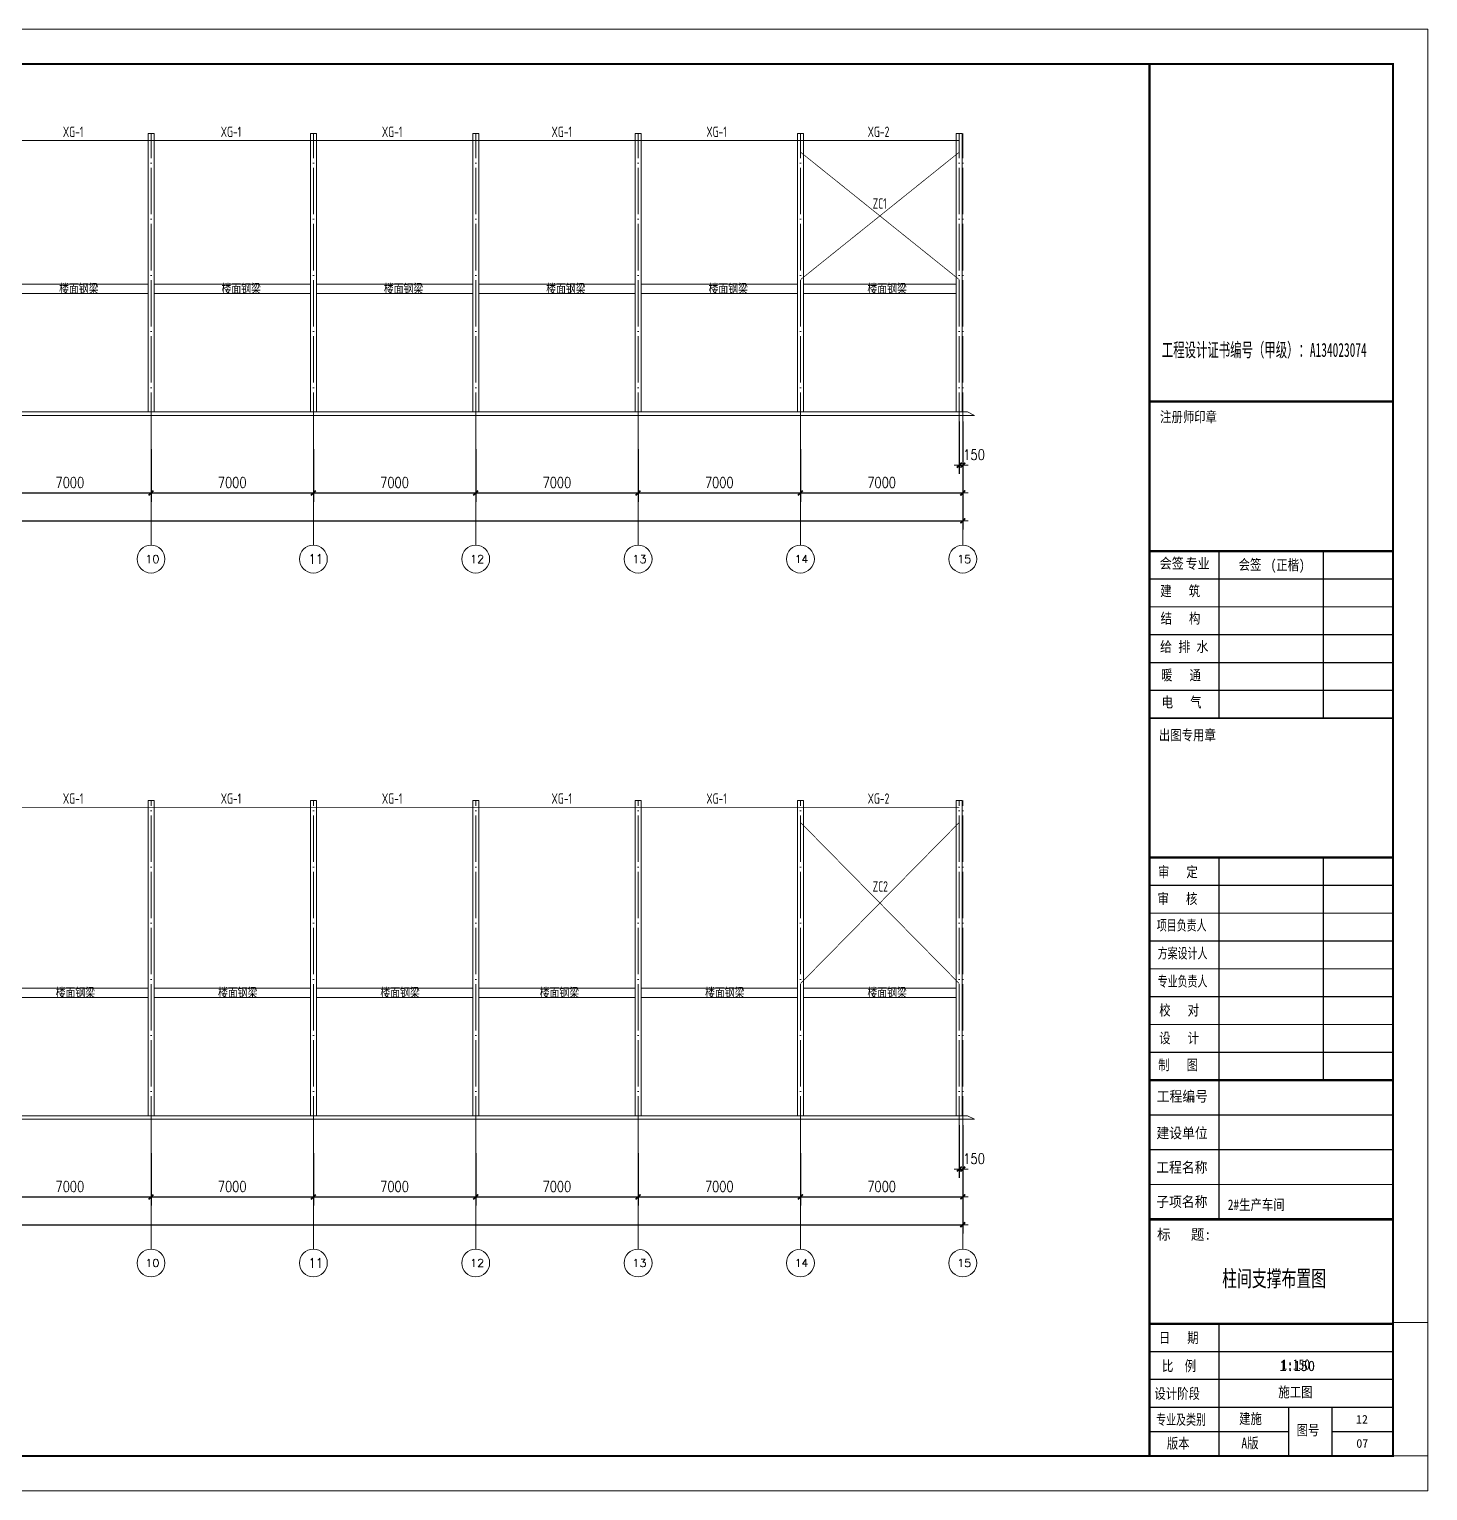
# Model space of a CAD drawing. Header units: millimetres. Extents: x 19781 to 898973, y -947928 to -267362.
# Drawn here: x 367099 to 427398, y -570478 to -507478 of the extents above; entities that cross this region are included whole.
import ezdxf
from ezdxf.enums import TextEntityAlignment as Align

# ---------------------------------------------------------------- set-up
doc = ezdxf.new("R2010")
doc.units = ezdxf.units.MM
doc.header["$LTSCALE"] = 100
doc.linetypes.add('DOTE', pattern=[2.42, 2, -0.2, 0.02, -0.2])
doc.layers.get('0').update_dxf_attribs({"lineweight": 18})
for name, color, linetype, lineweight in [('10', 7, 'Continuous', 18), ('11000', 4, 'Continuous', 18), ('AXIS', 3, 'Continuous', 18), ('AXIS_TEXT', 7, 'Continuous', 18), ('BORDER', 7, 'Continuous', 18), ('BZ_标准图框', 7, 'Continuous', 18), ('DOTE', 1, 'DOTE', 18), ('PUB_TITLE', 4, 'Continuous', 18), ('TK(图框线)', 45, 'Continuous', 18), ('数字', 3, 'Continuous', 20), ('系杆支撑', 2, 'Continuous', 18), ('钢梁', 4, 'Continuous', 5)]:
    doc.layers.add(name, color=color, linetype=linetype, lineweight=lineweight)
doc.layers.add('VHSoft_barcode', color=7, linetype='Continuous', lineweight=18, plot=False)
doc.styles.add('-宋体', font='')
doc.styles.add('_TCH_AXIS', font='complex.shx', dxfattribs={"bigfont": 'gbcbig.shx'})
doc.styles.add('COMPLEX', font='complex.shx', dxfattribs={"bigfont": 'gbcbig.shx'})
doc.styles.add('dim_font', font='simplex.shx', dxfattribs={"width": 0.8, "bigfont": 'gbcbig.shx'})
doc.styles.add('HT', font='', dxfattribs={"width": 0.8})
doc.styles.add('TSSD_REIN', font='tssdeng.shx', dxfattribs={"width": 0.7, "bigfont": 'hztxt.shx'})
doc.styles.get('-宋体').set_extended_font_data('宋体')
doc.styles.get('HT').set_extended_font_data('宋体')
doc.dimstyles.new('DIMN150', dxfattribs={"dimscale": 1.5, "dimtxt": 300, "dimasz": 1, "dimexe": 250, "dimexo": 300, "dimgap": 150, "dimtad": 1, "dimdec": 0, "dimzin": 0, "dimdsep": 46, "dimtxsty": 'dim_font', "dimblk": '_CAXARROW', "dimcen": 0.09, "dimdle": 2, "dimclrt": 7, "dimadec": 0, "dimazin": 0, "dimtfac": 1, "dimtdec": 0, "dimtix": 1, "dimtmove": 2, "dimatfit": 3, "dimfxl": 1, "dimtolj": 1, "dimtzin": 0, "dimarcsym": 0})

# ---------------------------------------------------------------- blocks, each defined once
blk = doc.blocks.new('_AXISO')
blk.add_circle((0, 0), 0.5)
at = {"layer": 'AXIS_TEXT', "style": 'COMPLEX', "width": 1.04167}
blk.add_attdef('A', (-0.25, -0.28), '', height=0.56, dxfattribs=at)
blk = doc.blocks.new('_DIMX')
blk.add_line((-150, 0), (150, 0))
blk.add_lwpolyline([(-70, -70, 50, 50, 0), (70, 70, 50, 50, 0)], format="xyseb")
blk = doc.blocks.new('*X737')
at = {"layer": 'AXIS', "color": 0, "lineweight": -2, "transparency": 16777216}
for p, q in [((365350, -525581), (365350, -527843)), ((372350, -525581), (372350, -527843)), ((365352, -527468), (372349, -527468))]:
    blk.add_line(p, q, dxfattribs=at)
at = {"layer": 'AXIS', "color": 0, "lineweight": -2, "transparency": 16777216, "xscale": 1.5, "yscale": 1.5, "zscale": 1.5, "rotation": 180}
blk.add_blockref('_DIMX', (365350, -527468), dxfattribs=at)
at = {"layer": 'AXIS', "color": 0, "lineweight": -2, "transparency": 16777216, "xscale": 1.5, "yscale": 1.5, "zscale": 1.5}
blk.add_blockref('_DIMX', (372350, -527468), dxfattribs=at)
at = {"layer": 'AXIS', "color": 7, "transparency": 16777216, "insert": (368850, -527018), "char_height": 450, "width": 3805.71, "attachment_point": 5, "style": 'dim_font'}
blk.add_mtext('7000', dxfattribs=at)
blk = doc.blocks.new('_CAXARROW')
blk.add_hatch(color=0).paths.add_polyline_path([(0, 0), (-1, 0.125), (-1, -0.125)], flags=0)
blk = doc.blocks.new('*X738')
at = {"layer": 'AXIS', "color": 0, "lineweight": -2, "transparency": 16777216}
for p, q in [((372350, -525581), (372350, -527843)), ((379350, -525581), (379350, -527843)), ((372352, -527468), (379349, -527468))]:
    blk.add_line(p, q, dxfattribs=at)
at = {"layer": 'AXIS', "color": 0, "lineweight": -2, "transparency": 16777216, "xscale": 1.5, "yscale": 1.5, "zscale": 1.5, "rotation": 180}
blk.add_blockref('_DIMX', (372350, -527468), dxfattribs=at)
at = {"layer": 'AXIS', "color": 0, "lineweight": -2, "transparency": 16777216, "xscale": 1.5, "yscale": 1.5, "zscale": 1.5}
blk.add_blockref('_DIMX', (379350, -527468), dxfattribs=at)
at = {"layer": 'AXIS', "color": 7, "transparency": 16777216, "insert": (375850, -527018), "char_height": 450, "width": 3805.71, "attachment_point": 5, "style": 'dim_font'}
blk.add_mtext('7000', dxfattribs=at)
blk = doc.blocks.new('*X739')
at = {"layer": 'AXIS', "color": 0, "lineweight": -2, "transparency": 16777216}
for p, q in [((379350, -525581), (379350, -527843)), ((386350, -525581), (386350, -527843)), ((379352, -527468), (386349, -527468))]:
    blk.add_line(p, q, dxfattribs=at)
at = {"layer": 'AXIS', "color": 0, "lineweight": -2, "transparency": 16777216, "xscale": 1.5, "yscale": 1.5, "zscale": 1.5, "rotation": 180}
blk.add_blockref('_DIMX', (379350, -527468), dxfattribs=at)
at = {"layer": 'AXIS', "color": 0, "lineweight": -2, "transparency": 16777216, "xscale": 1.5, "yscale": 1.5, "zscale": 1.5}
blk.add_blockref('_DIMX', (386350, -527468), dxfattribs=at)
at = {"layer": 'AXIS', "color": 7, "transparency": 16777216, "insert": (382850, -527018), "char_height": 450, "width": 3805.71, "attachment_point": 5, "style": 'dim_font'}
blk.add_mtext('7000', dxfattribs=at)
blk = doc.blocks.new('*X740')
at = {"layer": 'AXIS', "color": 0, "lineweight": -2, "transparency": 16777216}
for p, q in [((386350, -525581), (386350, -527843)), ((393350, -525581), (393350, -527843)), ((386352, -527468), (393349, -527468))]:
    blk.add_line(p, q, dxfattribs=at)
at = {"layer": 'AXIS', "color": 0, "lineweight": -2, "transparency": 16777216, "xscale": 1.5, "yscale": 1.5, "zscale": 1.5, "rotation": 180}
blk.add_blockref('_DIMX', (386350, -527468), dxfattribs=at)
at = {"layer": 'AXIS', "color": 0, "lineweight": -2, "transparency": 16777216, "xscale": 1.5, "yscale": 1.5, "zscale": 1.5}
blk.add_blockref('_DIMX', (393350, -527468), dxfattribs=at)
at = {"layer": 'AXIS', "color": 7, "transparency": 16777216, "insert": (389850, -527018), "char_height": 450, "width": 3805.71, "attachment_point": 5, "style": 'dim_font'}
blk.add_mtext('7000', dxfattribs=at)
blk = doc.blocks.new('*X741')
at = {"layer": 'AXIS', "color": 0, "lineweight": -2, "transparency": 16777216}
for p, q in [((393350, -525581), (393350, -527843)), ((400350, -525581), (400350, -527843)), ((393352, -527468), (400349, -527468))]:
    blk.add_line(p, q, dxfattribs=at)
at = {"layer": 'AXIS', "color": 0, "lineweight": -2, "transparency": 16777216, "xscale": 1.5, "yscale": 1.5, "zscale": 1.5, "rotation": 180}
blk.add_blockref('_DIMX', (393350, -527468), dxfattribs=at)
at = {"layer": 'AXIS', "color": 0, "lineweight": -2, "transparency": 16777216, "xscale": 1.5, "yscale": 1.5, "zscale": 1.5}
blk.add_blockref('_DIMX', (400350, -527468), dxfattribs=at)
at = {"layer": 'AXIS', "color": 7, "transparency": 16777216, "insert": (396850, -527018), "char_height": 450, "width": 3805.71, "attachment_point": 5, "style": 'dim_font'}
blk.add_mtext('7000', dxfattribs=at)
blk = doc.blocks.new('*X742')
at = {"layer": 'AXIS', "color": 0, "lineweight": -2, "transparency": 16777216}
for p, q in [((400350, -525581), (400350, -527843)), ((407350, -525581), (407350, -527843)), ((400352, -527468), (407349, -527468))]:
    blk.add_line(p, q, dxfattribs=at)
at = {"layer": 'AXIS', "color": 0, "lineweight": -2, "transparency": 16777216, "xscale": 1.5, "yscale": 1.5, "zscale": 1.5, "rotation": 180}
blk.add_blockref('_DIMX', (400350, -527468), dxfattribs=at)
at = {"layer": 'AXIS', "color": 0, "lineweight": -2, "transparency": 16777216, "xscale": 1.5, "yscale": 1.5, "zscale": 1.5}
blk.add_blockref('_DIMX', (407350, -527468), dxfattribs=at)
at = {"layer": 'AXIS', "color": 7, "transparency": 16777216, "insert": (403850, -527018), "char_height": 450, "width": 3805.71, "attachment_point": 5, "style": 'dim_font'}
blk.add_mtext('7000', dxfattribs=at)
blk = doc.blocks.new('*X743')
at = {"layer": 'AXIS', "color": 0, "lineweight": -2, "transparency": 16777216}
for p, q in [((309350, -525881), (309350, -529043)), ((407350, -525881), (407350, -529043)), ((309352, -528668), (407349, -528668))]:
    blk.add_line(p, q, dxfattribs=at)
at = {"layer": 'AXIS', "color": 0, "lineweight": -2, "transparency": 16777216, "xscale": 1.5, "yscale": 1.5, "zscale": 1.5, "rotation": 180}
blk.add_blockref('_DIMX', (309350, -528668), dxfattribs=at)
at = {"layer": 'AXIS', "color": 0, "lineweight": -2, "transparency": 16777216, "xscale": 1.5, "yscale": 1.5, "zscale": 1.5}
blk.add_blockref('_DIMX', (407350, -528668), dxfattribs=at)
at = {"layer": 'AXIS', "color": 7, "transparency": 16777216, "insert": (358350, -528218), "char_height": 450, "width": 4834.29, "attachment_point": 5, "style": 'dim_font'}
blk.add_mtext('98000', dxfattribs=at)
blk = doc.blocks.new('*X745')
at = {"layer": 'AXIS', "color": 0, "lineweight": -2, "transparency": 16777216}
for p, q in [((407200, -524381), (407200, -526643)), ((407350, -524381), (407350, -526643)), ((407199, -526268), (407197, -526268)), ((407200, -526268), (407350, -526268)), ((407352, -526268), (407353, -526268))]:
    blk.add_line(p, q, dxfattribs=at)
at = {"layer": 'AXIS', "color": 0, "lineweight": -2, "transparency": 16777216, "xscale": 1.5, "yscale": 1.5, "zscale": 1.5}
blk.add_blockref('_DIMX', (407200, -526268), dxfattribs=at)
at = {"layer": 'AXIS', "color": 0, "lineweight": -2, "transparency": 16777216, "xscale": 1.5, "yscale": 1.5, "zscale": 1.5, "rotation": 180}
blk.add_blockref('_DIMX', (407350, -526268), dxfattribs=at)
at = {"layer": 'AXIS', "color": 7, "transparency": 16777216, "insert": (407839, -525818), "char_height": 450, "width": 2622.86, "attachment_point": 5, "style": 'dim_font'}
blk.add_mtext('150', dxfattribs=at)
blk = doc.blocks.new('*X895')
at = {"layer": 'AXIS', "color": 0, "lineweight": -2, "transparency": 16777216}
for p, q in [((365350, -555924), (365350, -558186)), ((372350, -555924), (372350, -558186)), ((365352, -557811), (372349, -557811))]:
    blk.add_line(p, q, dxfattribs=at)
at = {"layer": 'AXIS', "color": 0, "lineweight": -2, "transparency": 16777216, "xscale": 1.5, "yscale": 1.5, "zscale": 1.5, "rotation": 180}
blk.add_blockref('_DIMX', (365350, -557811), dxfattribs=at)
at = {"layer": 'AXIS', "color": 0, "lineweight": -2, "transparency": 16777216, "xscale": 1.5, "yscale": 1.5, "zscale": 1.5}
blk.add_blockref('_DIMX', (372350, -557811), dxfattribs=at)
at = {"layer": 'AXIS', "color": 7, "transparency": 16777216, "insert": (368850, -557361), "char_height": 450, "width": 3805.71, "attachment_point": 5, "style": 'dim_font'}
blk.add_mtext('7000', dxfattribs=at)
blk = doc.blocks.new('*X896')
at = {"layer": 'AXIS', "color": 0, "lineweight": -2, "transparency": 16777216}
for p, q in [((372350, -555924), (372350, -558186)), ((379350, -555924), (379350, -558186)), ((372352, -557811), (379349, -557811))]:
    blk.add_line(p, q, dxfattribs=at)
at = {"layer": 'AXIS', "color": 0, "lineweight": -2, "transparency": 16777216, "xscale": 1.5, "yscale": 1.5, "zscale": 1.5, "rotation": 180}
blk.add_blockref('_DIMX', (372350, -557811), dxfattribs=at)
at = {"layer": 'AXIS', "color": 0, "lineweight": -2, "transparency": 16777216, "xscale": 1.5, "yscale": 1.5, "zscale": 1.5}
blk.add_blockref('_DIMX', (379350, -557811), dxfattribs=at)
at = {"layer": 'AXIS', "color": 7, "transparency": 16777216, "insert": (375850, -557361), "char_height": 450, "width": 3805.71, "attachment_point": 5, "style": 'dim_font'}
blk.add_mtext('7000', dxfattribs=at)
blk = doc.blocks.new('*X897')
at = {"layer": 'AXIS', "color": 0, "lineweight": -2, "transparency": 16777216}
for p, q in [((379350, -555924), (379350, -558186)), ((386350, -555924), (386350, -558186)), ((379352, -557811), (386349, -557811))]:
    blk.add_line(p, q, dxfattribs=at)
at = {"layer": 'AXIS', "color": 0, "lineweight": -2, "transparency": 16777216, "xscale": 1.5, "yscale": 1.5, "zscale": 1.5, "rotation": 180}
blk.add_blockref('_DIMX', (379350, -557811), dxfattribs=at)
at = {"layer": 'AXIS', "color": 0, "lineweight": -2, "transparency": 16777216, "xscale": 1.5, "yscale": 1.5, "zscale": 1.5}
blk.add_blockref('_DIMX', (386350, -557811), dxfattribs=at)
at = {"layer": 'AXIS', "color": 7, "transparency": 16777216, "insert": (382850, -557361), "char_height": 450, "width": 3805.71, "attachment_point": 5, "style": 'dim_font'}
blk.add_mtext('7000', dxfattribs=at)
blk = doc.blocks.new('*X898')
at = {"layer": 'AXIS', "color": 0, "lineweight": -2, "transparency": 16777216}
for p, q in [((386350, -555924), (386350, -558186)), ((393350, -555924), (393350, -558186)), ((386352, -557811), (393349, -557811))]:
    blk.add_line(p, q, dxfattribs=at)
at = {"layer": 'AXIS', "color": 0, "lineweight": -2, "transparency": 16777216, "xscale": 1.5, "yscale": 1.5, "zscale": 1.5, "rotation": 180}
blk.add_blockref('_DIMX', (386350, -557811), dxfattribs=at)
at = {"layer": 'AXIS', "color": 0, "lineweight": -2, "transparency": 16777216, "xscale": 1.5, "yscale": 1.5, "zscale": 1.5}
blk.add_blockref('_DIMX', (393350, -557811), dxfattribs=at)
at = {"layer": 'AXIS', "color": 7, "transparency": 16777216, "insert": (389850, -557361), "char_height": 450, "width": 3805.71, "attachment_point": 5, "style": 'dim_font'}
blk.add_mtext('7000', dxfattribs=at)
blk = doc.blocks.new('*X899')
at = {"layer": 'AXIS', "color": 0, "lineweight": -2, "transparency": 16777216}
for p, q in [((393350, -555924), (393350, -558186)), ((400350, -555924), (400350, -558186)), ((393352, -557811), (400349, -557811))]:
    blk.add_line(p, q, dxfattribs=at)
at = {"layer": 'AXIS', "color": 0, "lineweight": -2, "transparency": 16777216, "xscale": 1.5, "yscale": 1.5, "zscale": 1.5, "rotation": 180}
blk.add_blockref('_DIMX', (393350, -557811), dxfattribs=at)
at = {"layer": 'AXIS', "color": 0, "lineweight": -2, "transparency": 16777216, "xscale": 1.5, "yscale": 1.5, "zscale": 1.5}
blk.add_blockref('_DIMX', (400350, -557811), dxfattribs=at)
at = {"layer": 'AXIS', "color": 7, "transparency": 16777216, "insert": (396850, -557361), "char_height": 450, "width": 3805.71, "attachment_point": 5, "style": 'dim_font'}
blk.add_mtext('7000', dxfattribs=at)
blk = doc.blocks.new('*X900')
at = {"layer": 'AXIS', "color": 0, "lineweight": -2, "transparency": 16777216}
for p, q in [((400350, -555924), (400350, -558186)), ((407350, -555924), (407350, -558186)), ((400352, -557811), (407349, -557811))]:
    blk.add_line(p, q, dxfattribs=at)
at = {"layer": 'AXIS', "color": 0, "lineweight": -2, "transparency": 16777216, "xscale": 1.5, "yscale": 1.5, "zscale": 1.5, "rotation": 180}
blk.add_blockref('_DIMX', (400350, -557811), dxfattribs=at)
at = {"layer": 'AXIS', "color": 0, "lineweight": -2, "transparency": 16777216, "xscale": 1.5, "yscale": 1.5, "zscale": 1.5}
blk.add_blockref('_DIMX', (407350, -557811), dxfattribs=at)
at = {"layer": 'AXIS', "color": 7, "transparency": 16777216, "insert": (403850, -557361), "char_height": 450, "width": 3805.71, "attachment_point": 5, "style": 'dim_font'}
blk.add_mtext('7000', dxfattribs=at)
blk = doc.blocks.new('*X901')
at = {"layer": 'AXIS', "color": 0, "lineweight": -2, "transparency": 16777216}
for p, q in [((309350, -556224), (309350, -559386)), ((407350, -556224), (407350, -559386)), ((309352, -559011), (407349, -559011))]:
    blk.add_line(p, q, dxfattribs=at)
at = {"layer": 'AXIS', "color": 0, "lineweight": -2, "transparency": 16777216, "xscale": 1.5, "yscale": 1.5, "zscale": 1.5, "rotation": 180}
blk.add_blockref('_DIMX', (309350, -559011), dxfattribs=at)
at = {"layer": 'AXIS', "color": 0, "lineweight": -2, "transparency": 16777216, "xscale": 1.5, "yscale": 1.5, "zscale": 1.5}
blk.add_blockref('_DIMX', (407350, -559011), dxfattribs=at)
at = {"layer": 'AXIS', "color": 7, "transparency": 16777216, "insert": (358350, -558561), "char_height": 450, "width": 4834.29, "attachment_point": 5, "style": 'dim_font'}
blk.add_mtext('98000', dxfattribs=at)
blk = doc.blocks.new('*X903')
at = {"layer": 'AXIS', "color": 0, "lineweight": -2, "transparency": 16777216}
for p, q in [((407200, -554724), (407200, -556986)), ((407350, -554724), (407350, -556986)), ((407199, -556611), (407197, -556611)), ((407200, -556611), (407350, -556611)), ((407352, -556611), (407353, -556611))]:
    blk.add_line(p, q, dxfattribs=at)
at = {"layer": 'AXIS', "color": 0, "lineweight": -2, "transparency": 16777216, "xscale": 1.5, "yscale": 1.5, "zscale": 1.5}
blk.add_blockref('_DIMX', (407200, -556611), dxfattribs=at)
at = {"layer": 'AXIS', "color": 0, "lineweight": -2, "transparency": 16777216, "xscale": 1.5, "yscale": 1.5, "zscale": 1.5, "rotation": 180}
blk.add_blockref('_DIMX', (407350, -556611), dxfattribs=at)
at = {"layer": 'AXIS', "color": 7, "transparency": 16777216, "insert": (407839, -556161), "char_height": 450, "width": 2622.86, "attachment_point": 5, "style": 'dim_font'}
blk.add_mtext('150', dxfattribs=at)

msp = doc.modelspace()

# ---------------------------------------------------------------- linework, layer by layer
at = {"layer": '10', "ltscale": 100}
for points in [[(372220.21, -511974), (372480.21, -511974), (372480.21, -523974), (372220.21, -523974)], [(379220.21, -511974), (379480.21, -511974), (379480.21, -523974), (379220.21, -523974)], [(386220.21, -511974), (386480.21, -511974), (386480.21, -523974), (386220.21, -523974)], [(393220.21, -511974), (393480.21, -511974), (393480.21, -523974), (393220.21, -523974)], [(400220.21, -511974), (400480.21, -511974), (400480.21, -523974), (400220.21, -523974)], [(407070.21, -511974), (407330.21, -511974), (407330.21, -523974), (407070.21, -523974)], [(372220.21, -540717), (372480.21, -540717), (372480.21, -554317), (372220.21, -554317)], [(379220.21, -540717), (379480.21, -540717), (379480.21, -554317), (379220.21, -554317)], [(386220.21, -540717), (386480.21, -540717), (386480.21, -554317), (386220.21, -554317)], [(393220.21, -540717), (393480.21, -540717), (393480.21, -554317), (393220.21, -554317)], [(400220.21, -540717), (400480.21, -540717), (400480.21, -554317), (400220.21, -554317)], [(407070.21, -540717), (407330.21, -540717), (407330.21, -554317), (407070.21, -554317)]]:
    msp.add_lwpolyline(points, close=True, dxfattribs=at)
at = {"layer": '11000', "ltscale": 100}
for points in [[(309150.21, -523974), (407550.21, -523974), (407850.21, -524124), (308850.21, -524124)], [(309150.21, -554317), (407550.21, -554317), (407850.21, -554467), (308850.21, -554467)]]:
    msp.add_lwpolyline(points, close=True, dxfattribs=at)
at = {"layer": 'AXIS'}
for p, q in [((372350.21, -525131), (372350.21, -529718)), ((379350.21, -525131), (379350.21, -529718)), ((386350.21, -525131), (386350.21, -529718)), ((393350.21, -525131), (393350.21, -529718)), ((400350.21, -525131), (400350.21, -529718)), ((407350.21, -525131), (407350.21, -529718)), ((372350.21, -555474), (372350.21, -560061)), ((379350.21, -555474), (379350.21, -560061)), ((386350.21, -555474), (386350.21, -560061)), ((393350.21, -555474), (393350.21, -560061)), ((400350.21, -555474), (400350.21, -560061)), ((407350.21, -555474), (407350.21, -560061))]:
    msp.add_line(p, q, dxfattribs=at)
at = {"layer": 'BORDER'}
msp.add_lwpolyline([(293748, -570478), (293748, -507478), (427398, -507478), (427398, -570478)], close=True, dxfattribs=at)
msp.add_lwpolyline([(297498, -568978, 75, 75, 0), (297498, -508978, 75, 75, 0), (425898, -508978, 75, 75, 0), (425898, -568978, 75, 75, 0)], format="xyseb", close=True, dxfattribs=at)
at = {"layer": 'BZ_标准图框'}
for points in [[(415398, -568978, 105, 105, 0), (415398, -508978, 105, 105, 0)], [(415398, -523528, 105, 105, 0), (425898, -523528, 105, 105, 0)], [(415398, -529978, 105, 105, 0), (425898, -529978, 105, 105, 0)], [(418398, -529978, 52.5, 52.5, 0), (418398, -537178, 52.5, 52.5, 0)], [(422898, -529978, 52.5, 52.5, 0), (422898, -537178, 52.5, 52.5, 0)], [(425898, -531178, 52.5, 52.5, 0), (415398, -531178, 52.5, 52.5, 0)], [(425898, -532378, 52.5, 52.5, 0), (415398, -532378, 52.5, 52.5, 0)], [(425898, -533578, 52.5, 52.5, 0), (415398, -533578, 52.5, 52.5, 0)], [(425898, -534778, 52.5, 52.5, 0), (415398, -534778, 52.5, 52.5, 0)], [(425898, -535978, 52.5, 52.5, 0), (415398, -535978, 52.5, 52.5, 0)], [(425898, -537178, 75, 75, 0), (415398, -537178, 75, 75, 0)], [(415398, -543178, 105, 105, 0), (425898, -543178, 105, 105, 0)], [(418398, -558778, 52.5, 52.5, 0), (418398, -543178, 52.5, 52.5, 0)], [(422898, -552779.24, 52.5, 52.5, 0), (422898, -543178, 52.5, 52.5, 0)], [(415398, -544378, 52.5, 52.5, 0), (425898, -544378, 52.5, 52.5, 0)], [(415398, -545578, 52.5, 52.5, 0), (425898, -545578, 52.5, 52.5, 0)], [(415398, -546778, 52.5, 52.5, 0), (425898, -546778, 52.5, 52.5, 0)], [(415398, -547978, 52.5, 52.5, 0), (425898, -547978, 52.5, 52.5, 0)], [(415398, -549178, 52.5, 52.5, 0), (425898, -549178, 52.5, 52.5, 0)], [(415398, -550378, 52.5, 52.5, 0), (425898, -550378, 52.5, 52.5, 0)], [(415398, -551578, 52.5, 52.5, 0), (425898, -551578, 52.5, 52.5, 0)], [(415398, -551578, 52.5, 52.5, 0), (425898, -551578, 52.5, 52.5, 0)], [(415398, -552778, 105, 105, 0), (425898, -552778, 105, 105, 0)], [(415398, -554278, 52.5, 52.5, 0), (425898, -554278, 52.5, 52.5, 0)], [(415398, -555778, 52.5, 52.5, 0), (425898, -555778, 52.5, 52.5, 0)], [(415398, -557278, 52.5, 52.5, 0), (425898, -557278, 52.5, 52.5, 0)], [(415398, -558778, 105, 105, 0), (425898, -558778, 105, 105, 0)], [(415398, -563278, 105, 105, 0), (425898, -563278, 105, 105, 0)], [(418398, -566878, 52.5, 52.5, 0), (418398, -563278, 52.5, 52.5, 0)], [(415398, -564478, 52.5, 52.5, 0), (425898, -564478, 52.5, 52.5, 0)], [(415398, -565678, 52.5, 52.5, 0), (425898, -565678, 52.5, 52.5, 0)], [(415398, -566878, 52.5, 52.5, 0), (425898, -566878, 52.5, 52.5, 0)], [(415398, -566878, 52.5, 52.5, 0), (425898, -566878, 52.5, 52.5, 0)], [(418398, -568978, 52.5, 52.5, 0), (418398, -566878, 52.5, 52.5, 0)], [(421398, -568978, 52.5, 52.5, 0), (421398, -566878, 52.5, 52.5, 0)], [(423273, -568978, 52.5, 52.5, 0), (423273, -566878, 52.5, 52.5, 0)], [(415398, -567928, 52.5, 52.5, 0), (421398, -567928, 52.5, 52.5, 0)], [(423273, -567928, 52.5, 52.5, 0), (425898, -567928, 52.5, 52.5, 0)]]:
    msp.add_lwpolyline(points, format="xyseb", dxfattribs=at)
at = {"layer": 'DOTE', "linetype": 'DOTE', "ltscale": 10}
for p, q in [((372350.21, -525131), (372350.21, -511974)), ((379350.21, -525131), (379350.21, -511974)), ((386350.21, -525131), (386350.21, -511974)), ((393350.21, -525131), (393350.21, -511974)), ((400350.21, -525131), (400350.21, -511974)), ((407200.21, -525131), (407200.21, -511974)), ((407350.21, -525131), (407350.21, -511974)), ((372350.21, -555474), (372350.21, -540717)), ((379350.21, -555474), (379350.21, -540717)), ((386350.21, -555474), (386350.21, -540717)), ((393350.21, -555474), (393350.21, -540717)), ((400350.21, -555474), (400350.21, -540717)), ((407200.21, -555474), (407200.21, -540717)), ((407350.21, -555474), (407350.21, -540717))]:
    msp.add_line(p, q, dxfattribs=at)
at = {"layer": 'VHSoft_barcode'}
msp.add_lwpolyline([(425898, -568978), (425898, -563228.01), (427398, -563228.01), (427398, -568978)], close=True, dxfattribs=at)
at = {"layer": '系杆支撑'}
for points in [[(309500.21, -512274, 30, 30, 0), (407200.21, -512274, 30, 30, 0)], [(400350.21, -512774, 30, 30, 0), (407200.21, -518274, 30, 30, 0)], [(407200.21, -512774, 30, 30, 0), (400350.21, -518274, 30, 30, 0)], [(309500.21, -541017, 30, 30, 0), (407200.21, -541017, 30, 30, 0)], [(400350.21, -541667, 30, 30, 0), (407200.21, -548617, 30, 30, 0)], [(407200.21, -541667, 30, 30, 0), (400350.21, -548617, 30, 30, 0)]]:
    msp.add_lwpolyline(points, format="xyseb", dxfattribs=at)
at = {"layer": '钢梁', "ltscale": 100}
for points in [[(365480.21, -518874), (365480.21, -518474), (372220.21, -518474), (372220.21, -518874)], [(372480.21, -518874), (372480.21, -518474), (379220.21, -518474), (379220.21, -518874)], [(379480.21, -518874), (379480.21, -518474), (386220.21, -518474), (386220.21, -518874)], [(386480.21, -518874), (386480.21, -518474), (393220.21, -518474), (393220.21, -518874)], [(393480.21, -518874), (393480.21, -518474), (400220.21, -518474), (400220.21, -518874)], [(400480.21, -518874), (400480.21, -518474), (407070.21, -518474), (407070.21, -518874)], [(365480.21, -549217), (365480.21, -548817), (372220.21, -548817), (372220.21, -549217)], [(372480.21, -549217), (372480.21, -548817), (379220.21, -548817), (379220.21, -549217)], [(379480.21, -549217), (379480.21, -548817), (386220.21, -548817), (386220.21, -549217)], [(386480.21, -549217), (386480.21, -548817), (393220.21, -548817), (393220.21, -549217)], [(393480.21, -549217), (393480.21, -548817), (400220.21, -548817), (400220.21, -549217)], [(400480.21, -549217), (400480.21, -548817), (407070.21, -548817), (407070.21, -549217)]]:
    msp.add_lwpolyline(points, close=True, dxfattribs=at)

# ---------------------------------------------------------------- block references
at = {"layer": 'AXIS'}
ref = msp.add_blockref('_AXISO', (372350.21, -530318), dxfattribs=dict(at, xscale=1200, yscale=1200, zscale=1200))
ref.add_attrib('A', '10', (372106.78, -530488.4), dxfattribs={"layer": 'AXIS_TEXT', "height": 340.802, "style": '_TCH_AXIS', "width": 1.03448})
ref = msp.add_blockref('_AXISO', (379350.21, -530318), dxfattribs=dict(at, xscale=1200, yscale=1200, zscale=1200))
ref.add_attrib('A', '11', (379142.66, -530525.54), dxfattribs={"layer": 'AXIS_TEXT', "height": 415.091, "style": '_TCH_AXIS', "width": 0.875})
ref = msp.add_blockref('_AXISO', (386350.21, -530318), dxfattribs=dict(at, xscale=1200, yscale=1200, zscale=1200))
ref.add_attrib('A', '12', (386106.78, -530488.4), dxfattribs={"layer": 'AXIS_TEXT', "height": 340.802, "style": '_TCH_AXIS', "width": 1.03448})
ref = msp.add_blockref('_AXISO', (393350.21, -530318), dxfattribs=dict(at, xscale=1200, yscale=1200, zscale=1200))
ref.add_attrib('A', '13', (393106.78, -530488.4), dxfattribs={"layer": 'AXIS_TEXT', "height": 340.802, "style": '_TCH_AXIS', "width": 1.03448})
ref = msp.add_blockref('_AXISO', (400350.21, -530318), dxfattribs=dict(at, xscale=1200, yscale=1200, zscale=1200))
ref.add_attrib('A', '14', (400103.7, -530484.99), dxfattribs={"layer": 'AXIS_TEXT', "height": 333.976, "style": '_TCH_AXIS'})
ref = msp.add_blockref('_AXISO', (407350.21, -530318), dxfattribs=dict(at, xscale=1200, yscale=1200, zscale=1200))
ref.add_attrib('A', '15', (407106.78, -530488.4), dxfattribs={"layer": 'AXIS_TEXT', "height": 340.802, "style": '_TCH_AXIS', "width": 1.03448})
ref = msp.add_blockref('_AXISO', (372350.21, -560661), dxfattribs=dict(at, xscale=1200, yscale=1200, zscale=1200))
ref.add_attrib('A', '10', (372106.78, -560831.4), dxfattribs={"layer": 'AXIS_TEXT', "height": 340.802, "style": '_TCH_AXIS', "width": 1.03448})
ref = msp.add_blockref('_AXISO', (379350.21, -560661), dxfattribs=dict(at, xscale=1200, yscale=1200, zscale=1200))
ref.add_attrib('A', '11', (379142.66, -560868.54), dxfattribs={"layer": 'AXIS_TEXT', "height": 415.091, "style": '_TCH_AXIS', "width": 0.875})
ref = msp.add_blockref('_AXISO', (386350.21, -560661), dxfattribs=dict(at, xscale=1200, yscale=1200, zscale=1200))
ref.add_attrib('A', '12', (386106.78, -560831.4), dxfattribs={"layer": 'AXIS_TEXT', "height": 340.802, "style": '_TCH_AXIS', "width": 1.03448})
ref = msp.add_blockref('_AXISO', (393350.21, -560661), dxfattribs=dict(at, xscale=1200, yscale=1200, zscale=1200))
ref.add_attrib('A', '13', (393106.78, -560831.4), dxfattribs={"layer": 'AXIS_TEXT', "height": 340.802, "style": '_TCH_AXIS', "width": 1.03448})
ref = msp.add_blockref('_AXISO', (400350.21, -560661), dxfattribs=dict(at, xscale=1200, yscale=1200, zscale=1200))
ref.add_attrib('A', '14', (400103.7, -560827.99), dxfattribs={"layer": 'AXIS_TEXT', "height": 333.976, "style": '_TCH_AXIS'})
ref = msp.add_blockref('_AXISO', (407350.21, -560661), dxfattribs=dict(at, xscale=1200, yscale=1200, zscale=1200))
ref.add_attrib('A', '15', (407106.78, -560831.4), dxfattribs={"layer": 'AXIS_TEXT', "height": 340.802, "style": '_TCH_AXIS', "width": 1.03448})

# ---------------------------------------------------------------- texts
at = {"layer": 'BZ_标准图框', "style": 'HT'}
for s, height, width, p in [('工程设计证书编号（甲级）：A134023074', 600, 0.6, (415932.58, -521600.2)), ('注册师印章', 450, 0.8, (415854.79, -524410.9)), ('会签', 450, 0.85, (415838.83, -530721.37)), ('专业', 450, 0.85, (416952.95, -530734.26)), ('会签', 450, 0.8, (419241.88, -530778.98)), ('(正楷)', 450, 0.8, (420623.1, -530792.98)), ('出图专用章', 450, 0.8, (415805.1, -538125.65)), ('项目负责人', 450, 0.7, (415712.18, -546327.1)), ('方案设计人', 450, 0.7, (415752.23, -547531.27)), ('专业负责人', 450, 0.7, (415750.36, -548741.02)), ('工程编号', 450, 0.9, (415710.97, -553700.27)), ('建设单位', 450, 0.9, (415699.95, -555280.88)), ('工程名称', 450, 0.9, (415689.65, -556759.77)), ('子项名称', 450, 0.9, (415689.65, -558246.36)), ('设计阶段', 450, 0.8, (415609.93, -566512.1)), ('专业及类别', 450, 0.7, (415687.33, -567631.46)), ('图号', 450, 0.8, (421744.28, -568085.05))]:
    msp.add_text(s, height=height, dxfattribs=dict(at, width=width)).set_placement(p)
at = {"layer": 'BZ_标准图框', "char_height": 450, "attachment_point": 7, "style": 'HT'}
for s, insert, width in [('建   筑', (415864.87, -531965.67), 2619), ('结   构', (415877.82, -533143.42), 2589), ('{\\W0.85;给 排 水}', (415855.34, -534372.45), 3190.6875), ('暖   通', (415899.31, -535593.71), 2598), ('电   气', (415924.6, -536760.54), 2523), ('审   定', (415766.07, -544077.47), 2583), ('审   核', (415746.39, -545230.62), 2589), ('校   对', (415820.51, -550038.73), 2622), ('设   计', (415818.32, -551238.75), 2613), ('制   图', (415777.81, -552394.98), 2589), ('{\\W0.95;标   题:}', (415726.92, -559703.87), 3423.5625), ('日   期', (415802.29, -564155.75), 2475), ('比  例', (415938.55, -565368.06), 2127), ('版本 ', (416144.63, -568710.12), 1503)]:
    msp.add_mtext(s, dxfattribs=dict(at, insert=insert, width=width))
at = {"layer": 'PUB_TITLE', "color": 150, "style": 'TSSD_REIN', "width": 0.8}
msp.add_text('柱间支撑布置图', height=800.04, dxfattribs=at).set_placement((420773.01, -561755.78), align=Align.CENTER)
at = {"layer": 'TK(图框线)', "style": 'HT', "width": 0.8}
for s, p in [('2#生产车间', (418775.31, -558371.19)), ('1:150', (421092.11, -565257.17)), ('施工图', (420954.17, -566446.42)), ('建施', (419265.43, -567593.66)), ('A版', (419364.45, -568643.89))]:
    msp.add_text(s, height=450, dxfattribs=at).set_placement(p)
at = {"layer": 'TK(图框线)', "style": 'HT'}
msp.add_text('1:150', height=450, dxfattribs=at).set_placement((421005.23, -565318.49))
at = {"layer": 'TK(图框线)', "style": '-宋体'}
for s, p in [('12', (424561.03, -567586.5)), ('07', (424573.98, -568623.75))]:
    msp.add_text(s, height=375, dxfattribs=at).set_placement(p, align=Align.CENTER)
at = {"layer": '数字', "ltscale": 100, "style": 'TSSD_REIN', "width": 0.7}
for s, p in [('XG-1', (368550.7, -512122.78)), ('XG-1', (375356.7, -512122.78)), ('XG-1', (382304.7, -512122.78)), ('XG-1', (389617.7, -512122.78)), ('XG-1', (396293.7, -512122.78)), ('XG-2', (403248.7, -512122.78)), ('ZC1', (403463.7, -515215.78)), ('楼面钢梁', (368387.7, -518896.78)), ('楼面钢梁', (375387.7, -518896.78)), ('楼面钢梁', (382387.7, -518896.78)), ('楼面钢梁', (389387.7, -518896.78)), ('楼面钢梁', (396387.7, -518896.78)), ('楼面钢梁', (403237.7, -518896.78)), ('XG-1', (368550.7, -540865.78)), ('XG-1', (375356.7, -540865.78)), ('XG-1', (382304.7, -540865.78)), ('XG-1', (389617.7, -540865.78)), ('XG-1', (396293.7, -540865.78)), ('XG-2', (403248.7, -540865.78)), ('ZC2', (403463.7, -544654.78)), ('楼面钢梁', (368237.7, -549239.78)), ('楼面钢梁', (375237.7, -549239.78)), ('楼面钢梁', (382237.7, -549239.78)), ('楼面钢梁', (389107.7, -549239.78)), ('楼面钢梁', (396237.7, -549239.78)), ('楼面钢梁', (403237.7, -549239.78))]:
    msp.add_text(s, height=450, dxfattribs=at).set_placement(p)

# ---------------------------------------------------------------- dimensions: what is measured, and where the dimension line sits
at = {"layer": 'AXIS'}
for base, p1, p2, picture, middle in [((407350.21, -526268), (407200.21, -523931), (407350.21, -523931), '*X745', (407838.78, -525818)), ((407350.21, -556611), (407200.21, -554274), (407350.21, -554274), '*X903', (407838.78, -556161))]:
    dim = msp.add_linear_dim(base=base, p1=p1, p2=p2, dimstyle='DIMN150', override={"dimsah": 1, "dimtzin": 0}, dxfattribs=at)
    dim.commit()
    dim.dimension.update_dxf_attribs({"geometry": picture, "text_midpoint": middle, "dimtype": 160})
for base, p1, p2, picture, middle in [((372350.21, -527468), (365350.21, -525131), (372350.21, -525131), '*X737', (368850.21, -527018)), ((379350.21, -527468), (372350.21, -525131), (379350.21, -525131), '*X738', (375850.21, -527018)), ((386350.21, -527468), (379350.21, -525131), (386350.21, -525131), '*X739', (382850.21, -527018)), ((393350.21, -527468), (386350.21, -525131), (393350.21, -525131), '*X740', (389850.21, -527018)), ((400350.21, -527468), (393350.21, -525131), (400350.21, -525131), '*X741', (396850.21, -527018)), ((407350.21, -527468), (400350.21, -525131), (407350.21, -525131), '*X742', (403850.21, -527018)), ((407350.21, -528668), (309350.21, -525431), (407350.21, -525431), '*X743', (358350.21, -528218)), ((372350.21, -557811), (365350.21, -555474), (372350.21, -555474), '*X895', (368850.21, -557361)), ((379350.21, -557811), (372350.21, -555474), (379350.21, -555474), '*X896', (375850.21, -557361)), ((386350.21, -557811), (379350.21, -555474), (386350.21, -555474), '*X897', (382850.21, -557361)), ((393350.21, -557811), (386350.21, -555474), (393350.21, -555474), '*X898', (389850.21, -557361)), ((400350.21, -557811), (393350.21, -555474), (400350.21, -555474), '*X899', (396850.21, -557361)), ((407350.21, -557811), (400350.21, -555474), (407350.21, -555474), '*X900', (403850.21, -557361)), ((407350.21, -559011), (309350.21, -555774), (407350.21, -555774), '*X901', (358350.21, -558561))]:
    dim = msp.add_linear_dim(base=base, p1=p1, p2=p2, dimstyle='DIMN150', override={"dimsah": 1, "dimtzin": 0}, dxfattribs=at)
    dim.commit()
    dim.dimension.update_dxf_attribs({"geometry": picture, "text_midpoint": middle})

doc.saveas('drawing.dxf')
